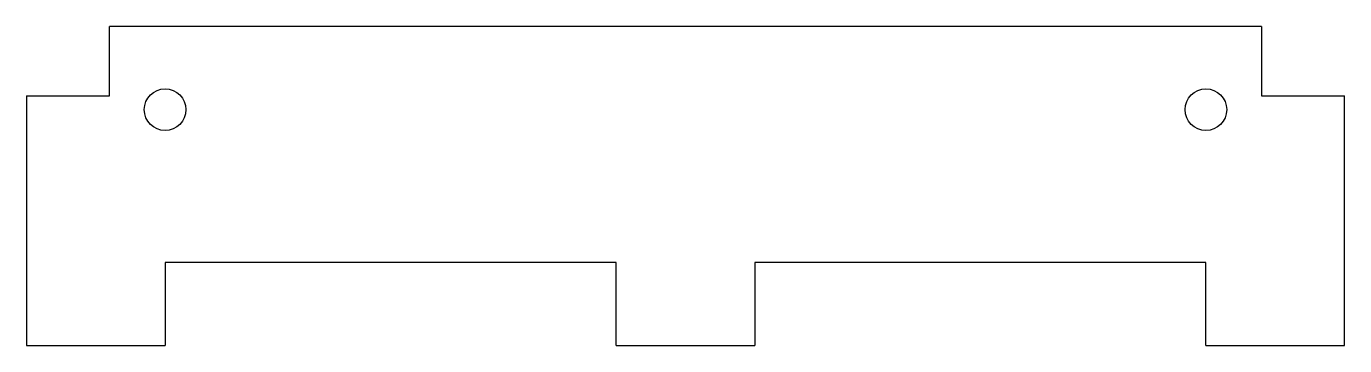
# Model space of a CAD drawing. Header units: millimetres. Extents: x 0 to 95, y 0 to 23.
import ezdxf

# ---------------------------------------------------------------- set-up
doc = ezdxf.new("R2010")
doc.units = ezdxf.units.MM

msp = doc.modelspace()

# ---------------------------------------------------------------- linework, layer by layer
at = {"color": 7, "linetype": 'Continuous', "lineweight": 25}
for p, q in [((89, 23), (6, 23)), ((6, 18), (6, 23)), ((89, 23), (89, 18)), ((0, 18), (6, 18)), ((0, 18), (0, 0)), ((89, 18), (95, 18)), ((95, 0), (95, 18)), ((10, 6), (10, 0)), ((42.5, 6), (10, 6)), ((42.5, 0), (42.5, 6)), ((52.5, 6), (52.5, 0)), ((85, 6), (52.5, 6)), ((85, 0), (85, 6)), ((0, 0), (10, 0)), ((42.5, 0), (52.5, 0)), ((85, 0), (95, 0))]:
    msp.add_line(p, q, dxfattribs=at)
for centre in [(10, 17), (85, 17)]:
    msp.add_circle(centre, 1.5, dxfattribs=at)

doc.saveas('drawing.dxf')
